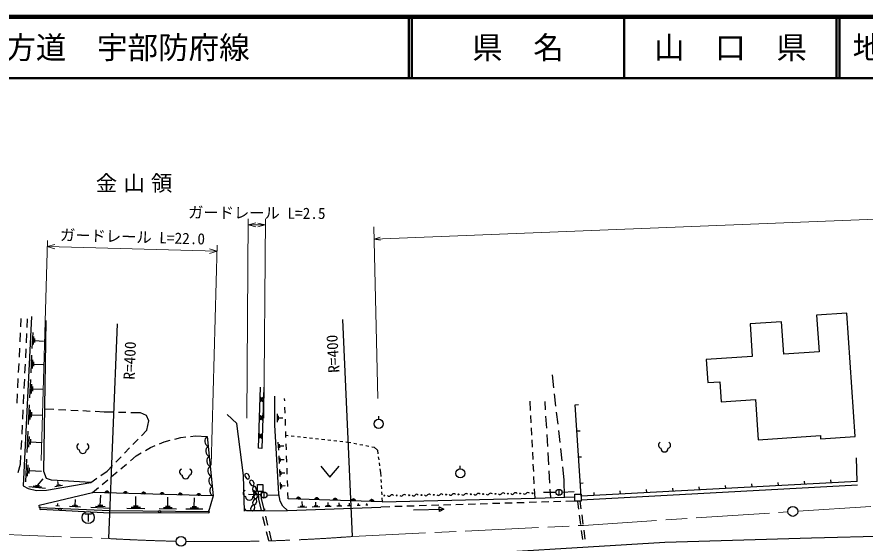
# Model space of a CAD drawing. Units: millimetres, scale not verified. Extents: x 40000 to 680000, y 20000 to 380000.
# Drawn here: x 233654 to 372406, y 293949 to 380000 of the extents above; entities that cross this region are included whole.
import ezdxf
from ezdxf.enums import TextEntityAlignment as Align

# ---------------------------------------------------------------- set-up
doc = ezdxf.new("R2010")
doc.units = ezdxf.units.MM
doc.header["$LTSCALE"] = 1000
doc.linetypes.add('CHAIN', pattern=[18.5, 12, -1.5, 3.5, -1.5])
for name, color, linetype, lineweight in [('M-BGD', 7, 'Continuous', 25), ('M-BGD-EXST', 7, 'Continuous', 25), ('M-BMK', 2, 'CHAIN', 13), ('M-BMK-SRVR', 3, 'Continuous', 25), ('M-STR-HTXT', 7, 'Continuous', 13), ('M-TTL', 2, 'Continuous', 140), ('M-TTL-LINE', 7, 'Continuous', 50)]:
    doc.layers.add(name, color=color, linetype=linetype, lineweight=lineweight)
doc.layers.add('M-TTL-TXT', color=7, linetype='Continuous')
doc.styles.add('ＭＳ ゴシック', font='')
doc.styles.get('ＭＳ ゴシック').set_extended_font_data('MS Gothic')

msp = doc.modelspace()

# ---------------------------------------------------------------- linework, layer by layer
at = {"layer": 'M-BGD'}
for p, q in [((234288, 329331), (234353, 330673)), ((235333, 329217), (235402, 330622)), ((234166, 326834), (234239, 328333)), ((235212, 326720), (235285, 328219)), ((236164, 325745), (236293, 328404)), ((236373, 326401), (236438, 327731)), ((236567, 326725), (236599, 327390)), ((236583, 327057), (238002, 326988)), ((234044, 324337), (234117, 325836)), ((235090, 324223), (235163, 325722)), ((233922, 321840), (233995, 323338)), ((235972, 321810), (236111, 324654)), ((236196, 322512), (236266, 323934)), ((236403, 322858), (236438, 323569)), ((234968, 321726), (235041, 323225)), ((236421, 323214), (237937, 323140)), ((233801, 319343), (233874, 320841)), ((234846, 319229), (234919, 320728)), ((235771, 317677), (235919, 320714)), ((321511, 319334), (321275, 321459)), ((236010, 318426), (236084, 319945)), ((236231, 318796), (236268, 319556)), ((236250, 319176), (237870, 319097)), ((273193, 309454), (273493, 319435)), ((233679, 316846), (233752, 318344)), ((234725, 316732), (234798, 318230)), ((321842, 316352), (321622, 318340)), ((235559, 313335), (235717, 316576)), ((277456, 317192), (277442, 317599)), ((317685, 315612), (317607, 317143)), ((320147, 315722), (320067, 317096)), ((325008, 316568), (325507, 316599)), ((234603, 314235), (234676, 315733)), ((235815, 314135), (235894, 315756)), ((236051, 314530), (236090, 315340)), ((239660, 315798), (238216, 315871)), ((241657, 315695), (240459, 315757)), ((243655, 315593), (242456, 315654)), ((245652, 315491), (244454, 315552)), ((247895, 315376), (246451, 315450)), ((249473, 315339), (247895, 315376)), ((251473, 315291), (250273, 315320)), ((253851, 315235), (252273, 315272)), ((254840, 314835), (253851, 315235)), ((276266, 313736), (276266, 315071)), ((277527, 315194), (277492, 316193)), ((322173, 313371), (321953, 315359)), ((236070, 314935), (237799, 314851)), ((255216, 313964), (254840, 314835)), ((254910, 312434), (255216, 313964)), ((276443, 314070), (276443, 314738)), ((276443, 314404), (277155, 314404)), ((277598, 313195), (277563, 314194)), ((292839, 314193), (292839, 314693)), ((317788, 313614), (317726, 314813)), ((320320, 312728), (320204, 314724)), ((234481, 311738), (234554, 313236)), ((235337, 308775), (235505, 312230)), ((254015, 311509), (254910, 312434)), ((277669, 311196), (277634, 312196)), ((317890, 311617), (317829, 312815)), ((322505, 310389), (322284, 312377)), ((325274, 312296), (325773, 312328)), ((235610, 309627), (235694, 311355)), ((235861, 310048), (235903, 310912)), ((252624, 310073), (253459, 310935)), ((259490, 310963), (260462, 311233)), ((260462, 311233), (261265, 311317)), ((262061, 311400), (262863, 311484)), ((262863, 311484), (264796, 311387)), ((264796, 311387), (265772, 301651)), ((277655, 311590), (278036, 311548)), ((278533, 311493), (279030, 311438)), ((279527, 311383), (280024, 311329)), ((280521, 311274), (281018, 311219)), ((281515, 311164), (282012, 311109)), ((282509, 311054), (283005, 310999)), ((283502, 310944), (283999, 310889)), ((284496, 310835), (284993, 310780)), ((317992, 309619), (317931, 310818)), ((320494, 309733), (320378, 311729)), ((234359, 309241), (234432, 310739)), ((235882, 310480), (237724, 310390)), ((251232, 308636), (252067, 309498)), ((254677, 309100), (255487, 309585)), ((255487, 309585), (256245, 309885)), ((256989, 310180), (257747, 310480)), ((257747, 310480), (258719, 310749)), ((276487, 309165), (276416, 310463)), ((276642, 309499), (276607, 310148)), ((276624, 309824), (277317, 309862)), ((277740, 309197), (277705, 310197)), ((285490, 310725), (285987, 310670)), ((286484, 310615), (286981, 310560)), ((287478, 310505), (287859, 310463)), ((287859, 310463), (288268, 310382)), ((288759, 310284), (289249, 310187)), ((289740, 310090), (290230, 309992)), ((290720, 309895), (291211, 309797)), ((291701, 309700), (292111, 309619)), ((292111, 309619), (292629, 309124)), ((234242, 306838), (234311, 308242)), ((249841, 307199), (250676, 308061)), ((252203, 307385), (253180, 308204)), ((253180, 308204), (253990, 308689)), ((276607, 306964), (276539, 308199)), ((277811, 307199), (277776, 308198)), ((292629, 309124), (292708, 308538)), ((292775, 308043), (292842, 307547)), ((318095, 307622), (318033, 308821)), ((320668, 306738), (320552, 308734)), ((322836, 307407), (322615, 309395)), ((325540, 308025), (326039, 308056)), ((233842, 305481), (234242, 306838)), ((235104, 303985), (235283, 307664)), ((235394, 304892), (235483, 306732)), ((250670, 306101), (251589, 306872)), ((276754, 307282), (276721, 307899)), ((276738, 307590), (277396, 307626)), ((292910, 307052), (292977, 306556)), ((318197, 305625), (318136, 306823)), ((371144, 304037), (371034, 307881)), ((235662, 305340), (235706, 306260)), ((235684, 305800), (237646, 305705)), ((247390, 305000), (248389, 305701)), ((248389, 305701), (249284, 306625)), ((249136, 304817), (250056, 305588)), ((271188, 305310), (270962, 305230)), ((271457, 305187), (271188, 305310)), ((276723, 304823), (276659, 305996)), ((276864, 305125), (276832, 305711)), ((276848, 305418), (277473, 305452)), ((277882, 305200), (277847, 306199)), ((283363, 306529), (284863, 304729)), ((284863, 304729), (286363, 306529)), ((293044, 306061), (293123, 305475)), ((293123, 305475), (293160, 304839)), ((306187, 306089), (306187, 306589)), ((320842, 303743), (320726, 305739)), ((323182, 304289), (322946, 306414)), ((237013, 303346), (237952, 304459)), ((240447, 303395), (240336, 304040)), ((245735, 303840), (246735, 304541)), ((247603, 303533), (248523, 304303)), ((270962, 305230), (270913, 304997)), ((270913, 304997), (270978, 304813)), ((270978, 304813), (271213, 304482)), ((271213, 304482), (271448, 304384)), ((271448, 304384), (271661, 304503)), ((271704, 304815), (271457, 305187)), ((271661, 304503), (271704, 304815)), ((271731, 304147), (271682, 303914)), ((271682, 303914), (271747, 303730)), ((271957, 304227), (271731, 304147)), ((272226, 304104), (271957, 304227)), ((272473, 303732), (272226, 304104)), ((277953, 303201), (277918, 304201)), ((293188, 304340), (293217, 303840)), ((318300, 303627), (318238, 304826)), ((323260, 301437), (323182, 304289)), ((362533, 303577), (362507, 304076)), ((366839, 303807), (366812, 304306)), ((371144, 304037), (371117, 304537)), ((238336, 302849), (235618, 303117)), ((237674, 303098), (236315, 303231)), ((237353, 303312), (236673, 303379)), ((241078, 303338), (239870, 303130)), ((240749, 303447), (240144, 303343)), ((246012, 302201), (246990, 303019)), ((271747, 303730), (271982, 303399)), ((271982, 303399), (272217, 303301)), ((272241, 303028), (272212, 302835)), ((272212, 302835), (272264, 302432)), ((272217, 303301), (272430, 303420)), ((272394, 303210), (272241, 303028)), ((272631, 303175), (272394, 303210)), ((272430, 303420), (272473, 303732)), ((272811, 302939), (272631, 303175)), ((272670, 302239), (272854, 302495)), ((272854, 302495), (272811, 302939)), ((276837, 302741), (276776, 303854)), ((276970, 303028), (276939, 303584)), ((276955, 303306), (277548, 303338)), ((293246, 303341), (293274, 302842)), ((318419, 301297), (318341, 302828)), ((320980, 301371), (320900, 302744)), ((322321, 302724), (322321, 301724)), ((325806, 303754), (326305, 303785)), ((371179, 303389), (325974, 300971)), ((336702, 302195), (336676, 302694)), ((341008, 302425), (340981, 302924)), ((345313, 302655), (345286, 303155)), ((349618, 302886), (349591, 303385)), ((353923, 303116), (353896, 303615)), ((358228, 303346), (358202, 303846)), ((243166, 300113), (243210, 301096)), ((265772, 301651), (246012, 302201)), ((247294, 300098), (247370, 301763)), ((253107, 299970), (253121, 301568)), ((258343, 299908), (258357, 301447)), ((262672, 299854), (262685, 301337)), ((265772, 301651), (265018, 299062)), ((273561, 301817), (271562, 301877)), ((272264, 302432), (272426, 302235)), ((272375, 301992), (272346, 301799)), ((272346, 301799), (272397, 301397)), ((272528, 302175), (272375, 301992)), ((272397, 301397), (272559, 301199)), ((272426, 302235), (272670, 302239)), ((272657, 301182), (272441, 301083)), ((272765, 302139), (272528, 302175)), ((272559, 301199), (272803, 301204)), ((272855, 301047), (272657, 301182)), ((272944, 301904), (272765, 302139)), ((272803, 301204), (272988, 301459)), ((272988, 301459), (272944, 301904)), ((273135, 302370), (273156, 301126)), ((273156, 301126), (273608, 299259)), ((273679, 301178), (273658, 302370)), ((274133, 299292), (273679, 301178)), ((274061, 302302), (274061, 301302)), ((274561, 301806), (276561, 301824)), ((278024, 301202), (277989, 302202)), ((293397, 300708), (278024, 301202)), ((293303, 302343), (293332, 301844)), ((293360, 301345), (293397, 300708)), ((321821, 302220), (319821, 302203)), ((322820, 302258), (324815, 302394)), ((328092, 301734), (328065, 302233)), ((332397, 301964), (332370, 302464)), ((240641, 299981), (239987, 300011)), ((240314, 299996), (240333, 300432)), ((244076, 299826), (242234, 299909)), ((243621, 299970), (242700, 300011)), ((243396, 300103), (242936, 300124)), ((248837, 299611), (245715, 299752)), ((248065, 299854), (246505, 299925)), ((247685, 300080), (246904, 300115)), ((253853, 299764), (252356, 299778)), ((253481, 299967), (252732, 299974)), ((259062, 299709), (257619, 299722)), ((258703, 299905), (257982, 299911)), ((263019, 299851), (262324, 299857)), ((272009, 299948), (271882, 299562)), ((272119, 300109), (272009, 299948)), ((272336, 300207), (272119, 300109)), ((272331, 300922), (272204, 300537)), ((272204, 300537), (272264, 300289)), ((272264, 300289), (272486, 300187)), ((272441, 301083), (272331, 300922)), ((272534, 300073), (272336, 300207)), ((272441, 299363), (272594, 299783)), ((272486, 300187), (272763, 300337)), ((272594, 299783), (272534, 300073)), ((272763, 300337), (272916, 300757)), ((272916, 300757), (272855, 301047)), ((281079, 299791), (279631, 299737)), ((280710, 299970), (279986, 299944)), ((280348, 299957), (280320, 300729)), ((283182, 299868), (281964, 299823)), ((282871, 300020), (282262, 299997)), ((282567, 300008), (282543, 300658)), ((285087, 299939), (284077, 299901)), ((284829, 300064), (284324, 300045)), ((284577, 300055), (284557, 300593)), ((286812, 300002), (285991, 299972)), ((286603, 300104), (286193, 300089)), ((286398, 300097), (286382, 300534)), ((288376, 300060), (287726, 300036)), ((288051, 300048), (288035, 300481)), ((289792, 300112), (289298, 300094)), ((289545, 300103), (289533, 300433)), ((291076, 300160), (290721, 300147)), ((290898, 300153), (290890, 300389)), ((294666, 299882), (293173, 299837)), ((296665, 299943), (295466, 299906)), ((298664, 300003), (297465, 299967)), ((300663, 300063), (299464, 300027)), ((302662, 300124), (301463, 300088)), ((302756, 299862), (303513, 299502)), ((302771, 299112), (302756, 299862)), ((304661, 300184), (303462, 300148)), ((306660, 300245), (305461, 300208)), ((308660, 300305), (307460, 300269)), ((310659, 300366), (309459, 300329)), ((312658, 300426), (311458, 300390)), ((314657, 300486), (313457, 300450)), ((316656, 300547), (315456, 300511)), ((318655, 300607), (317456, 300571)), ((320654, 300668), (319455, 300631)), ((322653, 300728), (321454, 300692)), ((324945, 300797), (323453, 300752)), ((325358, 300746), (325524, 299484)), ((325748, 300797), (325914, 299536)), ((254600, 299557), (251606, 299585)), ((259782, 299510), (256896, 299536)), ((264059, 299471), (261278, 299496)), ((263365, 299662), (261975, 299675)), ((271204, 299229), (270857, 299582)), ((273911, 299206), (271204, 299229)), ((271882, 299562), (271943, 299314)), ((271943, 299314), (272164, 299213)), ((272164, 299213), (272441, 299363)), ((274264, 299553), (273911, 299206)), ((274718, 296861), (274367, 298319)), ((298514, 299402), (303513, 299502)), ((303513, 299502), (302771, 299112)), ((325655, 298493), (325851, 297006)), ((326045, 298544), (326241, 297057)), ((273843, 298287), (274196, 296829)), ((274431, 295857), (274784, 294399)), ((275303, 294430), (274952, 295889)), ((325982, 296014), (326178, 294527)), ((326372, 296066), (326568, 294579))]:
    msp.add_line(p, q, dxfattribs=at)
for points in [[(236019, 330985), (234671, 303319), (235461, 302846), (236842, 302553), (238506, 302595), (245735, 303840), (239301, 304227), (238474, 304488), (238045, 305650), (238457, 330328)], [(274036, 319419), (273736, 309437), (273193, 309454)], [(277913, 299273), (277167, 299978), (276713, 300815), (276476, 302001), (275866, 313214), (275866, 317992)], [(371144, 304037), (325939, 301619), (325008, 316568)], [(270900, 299172), (270713, 305005), (269618, 313480), (268053, 314951)], [(265018, 299062), (248853, 299210), (237365, 299729), (237273, 300121), (246012, 302201)], [(293397, 300708), (318419, 301297), (324945, 301486)], [(274069, 299199), (277913, 299273), (293173, 299837)], [(264989, 298902), (248838, 298849), (237501, 299420)], [(300207, 291683), (339626, 294093), (363667, 294824), (414488, 296118)]]:
    msp.add_lwpolyline(points, dxfattribs=at)
for points in [[(370809, 311374), (369428, 331565), (364489, 331227), (364899, 325234), (359097, 324837), (358734, 330137), (353591, 329786), (353953, 324485), (346423, 323970), (346682, 320187), (348652, 320322), (348878, 317028), (354470, 317410), (354919, 310854), (365095, 311550), (365134, 310986)], [(273881, 303500), (273881, 302370), (273013, 302370), (273013, 303500)], [(324945, 300797), (324945, 301938), (325939, 301938), (325939, 300797)]]:
    msp.add_lwpolyline(points, close=True, dxfattribs=at)
for centre, radius in [((292839, 313443), 750), ((306187, 305339), 750), ((322321, 302224), 500), ((274061, 301802), 500), ((293759, 301709), 75), ((295778, 301740), 75), ((297798, 301772), 75), ((299817, 301803), 75), ((301837, 301835), 75), ((303856, 301867), 75), ((305875, 301898), 75), ((307895, 301930), 75), ((309914, 301962), 75), ((311934, 301993), 75), ((313953, 302025), 75), ((315972, 302057), 75), ((317992, 302088), 75), ((240706, 299459), 175), ((256989, 299076), 175)]:
    msp.add_circle(centre, radius, dxfattribs=at)
for centre, radius, start, end in [((273379, 317445), 354, 277.075, 79.48018), ((274031, 317425), 354, 97.075, 259.48018), ((273379, 317445), 283, 279.29904, 77.25614), ((273379, 317445), 212, 283.04537, 73.50982), ((273379, 317445), 142, 290.7571, 65.79809), ((273379, 317445), 100, 301.07476, 55.48042), ((274031, 317425), 283, 99.29904, 257.25614), ((274031, 317425), 212, 103.04537, 253.50982), ((274031, 317425), 142, 110.7571, 245.79809), ((274031, 317425), 100, 121.07476, 235.48042), ((273289, 314446), 354, 277.075, 79.48018), ((273289, 314446), 283, 279.29904, 77.25614), ((273289, 314446), 212, 283.04537, 73.50982), ((273289, 314446), 142, 290.7571, 65.79809), ((273289, 314446), 100, 301.07476, 55.48042), ((273940, 314427), 354, 97.075, 259.48018), ((273940, 314427), 283, 99.29904, 257.25614), ((273940, 314427), 212, 103.04537, 253.50982), ((273940, 314427), 142, 110.7571, 245.79809), ((273940, 314427), 100, 121.07476, 235.48042), ((265290, 310617), 915, 122.68811, 248.75746), ((273198, 311448), 354, 277.075, 79.48018), ((273198, 311448), 283, 279.29904, 77.25614), ((273198, 311448), 212, 283.04537, 73.50982), ((273198, 311448), 142, 290.7571, 65.79809), ((273198, 311448), 100, 301.07476, 55.48042), ((273850, 311428), 354, 97.075, 259.48018), ((273850, 311428), 283, 99.29904, 257.25614), ((273850, 311428), 212, 103.04537, 253.50982), ((273850, 311428), 142, 110.7571, 245.79809), ((273850, 311428), 100, 121.07476, 235.48042), ((243971, 309714), 536, 116.08703, 255.33416), ((244899, 309714), 536, 284.66584, 63.91297), ((265453, 308995), 915, 122.68811, 248.75746), ((339141, 309965), 536, 116.08703, 255.33416), ((339605, 309446), 600, 180, 0), ((340069, 309965), 536, 284.66584, 63.91297), ((244435, 309195), 600, 180, 0), ((265615, 307372), 915, 122.68811, 248.75746), ((260795, 305571), 536, 116.08703, 255.33416), ((261723, 305571), 536, 284.66584, 63.91297), ((265778, 305749), 915, 122.68811, 248.75746), ((261259, 305052), 600, 180, 0), ((265940, 304127), 915, 122.68811, 248.75746), ((266103, 302504), 915, 122.68811, 248.75746), ((271206, 302067), 536, 116.08703, 255.33416), ((272135, 302067), 536, 284.66584, 63.91297), ((248393, 302080), 354, 7.20501, 169.61019), ((248393, 302080), 283, 9.42905, 167.38615), ((248393, 302080), 212, 13.17537, 163.63982), ((248393, 302080), 142, 20.8871, 155.92809), ((248393, 302080), 100, 31.20476, 145.61043), ((251392, 301997), 354, 7.20501, 169.61019), ((251392, 301997), 283, 9.42905, 167.38615), ((251392, 301997), 212, 13.17537, 163.63982), ((251392, 301997), 142, 20.8871, 155.92809), ((251392, 301997), 100, 31.20476, 145.61043), ((254391, 301914), 354, 7.20501, 169.61019), ((254391, 301914), 283, 9.42905, 167.38615), ((254391, 301914), 212, 13.17537, 163.63982), ((254391, 301914), 142, 20.8871, 155.92809), ((254391, 301914), 100, 31.20476, 145.61043), ((257390, 301830), 354, 7.20501, 169.61019), ((257390, 301830), 283, 9.42905, 167.38615), ((257390, 301830), 212, 13.17537, 163.63982), ((257390, 301830), 142, 20.8871, 155.92809), ((257390, 301830), 100, 31.20476, 145.61043), ((260389, 301747), 354, 7.20501, 169.61019), ((260389, 301747), 283, 9.42905, 167.38615), ((260389, 301747), 212, 13.17537, 163.63982), ((260389, 301747), 142, 20.8871, 155.92809), ((260389, 301747), 100, 31.20476, 145.61043), ((263388, 301663), 354, 7.20501, 169.61019), ((263388, 301663), 283, 9.42905, 167.38615), ((263388, 301663), 212, 13.17537, 163.63982), ((263388, 301663), 142, 20.8871, 155.92809), ((263388, 301663), 100, 31.20476, 145.61043), ((271670, 301548), 600, 180, 0), ((279712, 301094), 354, 6.95546, 169.36063), ((279712, 301094), 283, 9.17949, 167.1366), ((279712, 301094), 212, 12.92582, 163.39027), ((279712, 301094), 142, 20.63755, 155.67854), ((279712, 301094), 100, 30.95521, 145.36088), ((282711, 300998), 354, 6.95546, 169.36063), ((282711, 300998), 283, 9.17949, 167.1366), ((282711, 300998), 212, 12.92582, 163.39027), ((282711, 300998), 142, 20.63755, 155.67854), ((282711, 300998), 100, 30.95521, 145.36088), ((285709, 300901), 354, 6.95546, 169.36063), ((285709, 300901), 283, 9.17949, 167.1366), ((285709, 300901), 212, 12.92582, 163.39027), ((288707, 300805), 354, 6.95546, 169.36063), ((294511, 301918), 322, 218.65465, 323.14026), ((295027, 301531), 322, 38.65465, 143.14026), ((296530, 301949), 322, 218.65465, 323.14026), ((297046, 301563), 322, 38.65465, 143.14026), ((298549, 301981), 322, 218.65465, 323.14026), ((299065, 301594), 322, 38.65465, 143.14026), ((300569, 302013), 322, 218.65465, 323.14026), ((301085, 301626), 322, 38.65465, 143.14026), ((302588, 302044), 322, 218.65465, 323.14026), ((303104, 301658), 322, 38.65465, 143.14026), ((304608, 302076), 322, 218.65465, 323.14026), ((305124, 301689), 322, 38.65465, 143.14026), ((306627, 302108), 322, 218.65465, 323.14026), ((307143, 301721), 322, 38.65465, 143.14026), ((308646, 302139), 322, 218.65465, 323.14026), ((309162, 301752), 322, 38.65465, 143.14026), ((310666, 302171), 322, 218.65465, 323.14026), ((311182, 301784), 322, 38.65465, 143.14026), ((312685, 302203), 322, 218.65465, 323.14026), ((313201, 301816), 322, 38.65465, 143.14026), ((314705, 302234), 322, 218.65465, 323.14026), ((315221, 301847), 322, 38.65465, 143.14026), ((316724, 302266), 322, 218.65465, 323.14026), ((317240, 301879), 322, 38.65465, 143.14026), ((237510, 299607), 188, 87.11762, 267.11762), ((285709, 300901), 142, 20.63755, 155.67854), ((285709, 300901), 100, 30.95521, 145.36088), ((288707, 300805), 283, 9.17949, 167.1366), ((288707, 300805), 212, 12.92582, 163.39027), ((288707, 300805), 142, 20.63755, 155.67854), ((288707, 300805), 100, 30.95521, 145.36088), ((291706, 300708), 354, 6.95546, 169.36063), ((291706, 300708), 283, 9.17949, 167.1366), ((291706, 300708), 212, 12.92582, 163.39027), ((291706, 300708), 142, 20.63755, 155.67854), ((291706, 300708), 100, 30.95521, 145.36088), ((264989, 299089), 188, 270.18765, 90.18765)]:
    msp.add_arc(centre, radius, start, end, dxfattribs=at)
at = {"layer": 'M-BGD-EXST'}
for p, q in [((244761, 298724), (245861, 298724)), ((245311, 298724), (245311, 297474))]:
    msp.add_line(p, q, dxfattribs=at)
msp.add_circle((245311, 298124), 1000, dxfattribs=at)
at = {"layer": 'M-BMK'}
for p, q in [((361391, 299165), (408442, 302137)), ((210460, 296186), (248666, 294682))]:
    msp.add_line(p, q, dxfattribs=at)
msp.add_lwpolyline([(288527, 295012), (326334, 296843), (359795, 299062)], dxfattribs=at)
for start, end in [(266.66726, 268.77635), (269.0818, 274.28277)]:
    msp.add_arc((266114, 594303), 300129, start, end, dxfattribs=at)
at = {"layer": 'M-BMK-SRVR'}
for p, q in [((288527, 295012), (286991, 330528)), ((248666, 294682), (250115, 329817))]:
    msp.add_line(p, q, dxfattribs=at)
for centre in [(360593, 299115), (260504, 294227)]:
    msp.add_circle(centre, 800, dxfattribs=at)
at = {"layer": 'M-STR-HTXT'}
for p, q in [((421043, 348746), (292103, 343678)), ((271237, 314395), (271493, 346997)), ((274041, 314373), (274296, 346975)), ((271485, 345997), (272737, 346300)), ((271485, 345997), (274288, 345975)), ((271485, 345997), (272732, 345675)), ((274288, 345975), (273036, 345672)), ((274288, 345975), (273040, 346297)), ((292708, 317595), (292057, 345671)), ((237615, 307471), (238637, 343457)), ((238609, 342457), (239869, 342796)), ((292103, 343678), (293093, 343967)), ((292103, 343678), (293112, 343467)), ((238609, 342457), (266404, 341667)), ((238609, 342457), (239848, 342047)), ((266404, 341667), (265144, 341328)), ((266404, 341667), (265165, 342078)), ((265410, 306681), (266432, 342667))]:
    msp.add_line(p, q, dxfattribs=at)
at = {"layer": 'M-TTL'}
msp.add_line((680000, 380000), (40000, 380000), dxfattribs=at)
at = {"layer": 'M-TTL-LINE'}
for p, q in [((297750, 380000), (297750, 370000)), ((298250, 380000), (298250, 370000)), ((333000, 380000), (333000, 370000)), ((367750, 380000), (367750, 370000)), ((368250, 380000), (368250, 370000)), ((40000, 370000), (680000, 370000))]:
    msp.add_line(p, q, dxfattribs=at)

# ---------------------------------------------------------------- texts
at = {"layer": 'M-BGD', "insert": (253324, 351237), "char_height": 2566, "attachment_point": 8, "style": 'ＭＳ ゴシック'}
msp.add_mtext('\\T1.29;金山領', dxfattribs=at)
at = {"layer": 'M-BMK-SRVR', "style": 'ＭＳ ゴシック'}
for rotation, p in [(93.385, (285523, 321796)), (87.967, (251990, 320690))]:
    msp.add_text('R=400', height=1833, rotation=rotation, dxfattribs=at).set_placement(p, align=Align.MIDDLE_LEFT)
at = {"layer": 'M-STR-HTXT', "style": 'ＭＳ ゴシック'}
for s, rotation, p in [('ガードレール L=2.5', 359.552, (272890, 346486)), ('ガードレール L=22.0', 358.373, (252521, 342562))]:
    msp.add_text(s, height=1833, rotation=rotation, dxfattribs=at).set_placement(p, align=Align.BOTTOM_CENTER)
at = {"layer": 'M-TTL-TXT', "style": 'ＭＳ ゴシック'}
for s, p in [('主要地方道\u3000宇部防府線', (216734, 375000)), ('地 名', (370380, 375000))]:
    msp.add_text(s, height=3666, dxfattribs=at).set_placement(p, align=Align.MIDDLE_LEFT)
for s, p in [('県\u3000名', (315625, 375000)), ('山\u3000口\u3000県', (350375, 375000))]:
    msp.add_text(s, height=3666, dxfattribs=at).set_placement(p, align=Align.MIDDLE_CENTER)

doc.saveas('drawing.dxf')
